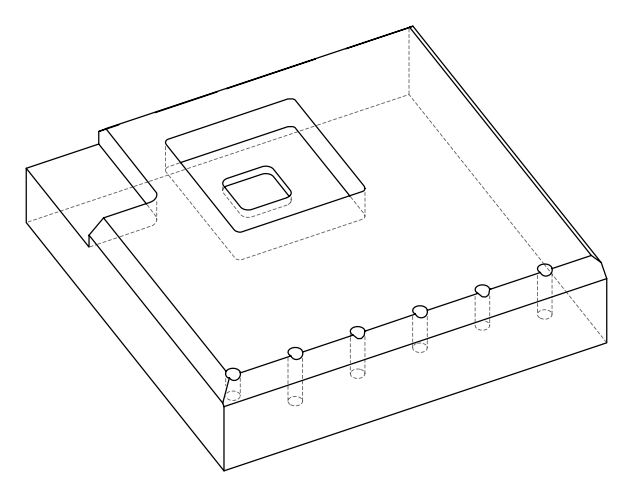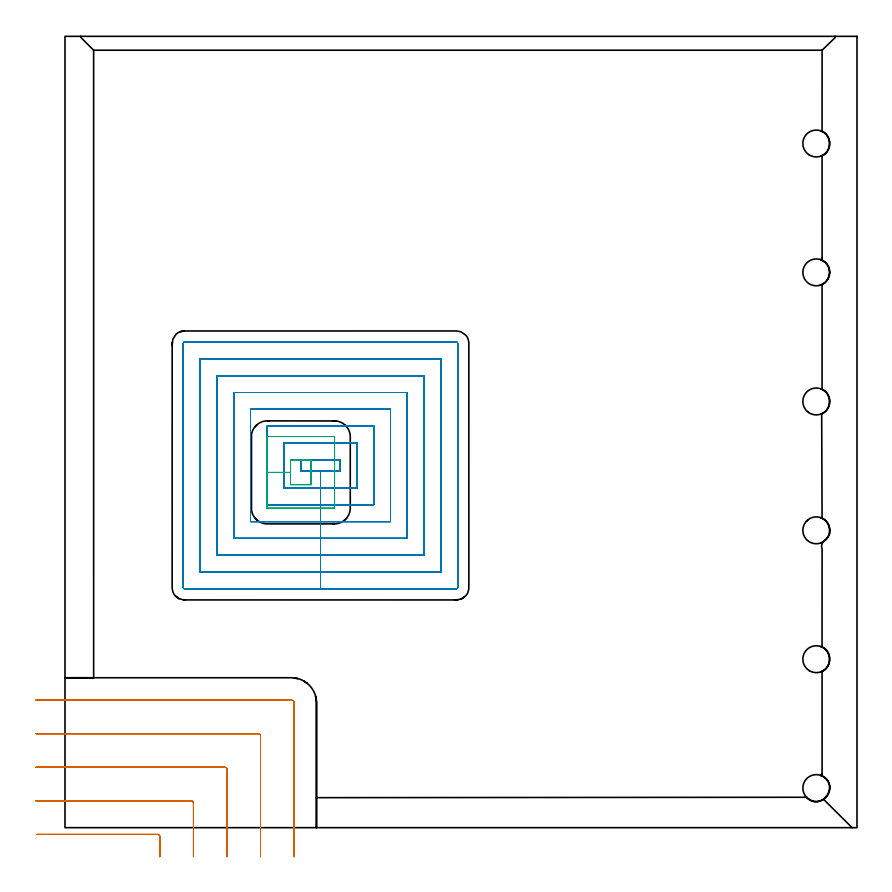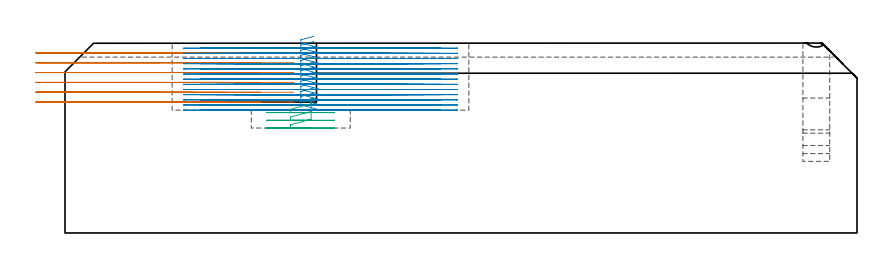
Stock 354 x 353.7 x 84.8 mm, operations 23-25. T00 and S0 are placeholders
(PLAN: 25 operations, 16 tool changes, 114.2 min)
(1 SPOT_DRILL | STEP1POCKET | NXT0321_9005460120000 | 0.03 min | 0 mm3)
(2 SPOT_DRILL_1 | STEP1POCKET_1 | NXT0321_9005460120000 | 0.03 min | 1 mm3)
(3 SPOT_DRILL_2 | STEP1POCKET_2 | NXT0321_9005460120000 | 0.03 min | 1 mm3)
(4 SPOT_DRILL_3 | STEP1POCKET_3 | NXT0321_9005460120000 | 0.03 min | 1 mm3)
(5 SPOT_DRILL_4 | STEP1POCKET_4 | NXT0321_9005460120000 | 0.03 min | 2 mm3)
(6 SPOT_DRILL_5 | STEP1POCKET_5 | NXT0321_9005460120000 | 0.03 min | 1 mm3)
(7 DRILL_BLIND_HOLE_INTO_CENTER | STEP1POCKET | UGT0301_198 | 0.21 min | 2326 mm3)
(8 DRILL_TO_ENLARGE_BLIND_HOLE | STEP1POCKET | UGT0301_373 | 0.21 min | 3234 mm3)
(9 DRILL_BLIND_HOLE_INTO_CENTER_1 | STEP1POCKET_1 | UGT0301_198 | 0.11 min | 1115 mm3)
(10 DRILL_TO_ENLARGE_BLIND_HOLE_1 | STEP1POCKET_1 | UGT0301_373 | 0.11 min | 1648 mm3)
(11 DRILL_BLIND_HOLE_INTO_CENTER_2 | STEP1POCKET_2 | UGT0301_198 | 0.22 min | 2495 mm3)
(12 DRILL_TO_ENLARGE_BLIND_HOLE_2 | STEP1POCKET_2 | UGT0301_373 | 0.22 min | 3459 mm3)
(13 DRILL_BLIND_HOLE_INTO_CENTER_3 | STEP1POCKET_3 | UGT0301_198 | 0.19 min | 2150 mm3)
(14 DRILL_TO_ENLARGE_BLIND_HOLE_3 | STEP1POCKET_3 | UGT0301_373 | 0.19 min | 3003 mm3)
(15 DRILL_BLIND_HOLE_INTO_CENTER_4 | STEP1POCKET_4 | UGT0301_198 | 0.17 min | 1881 mm3)
(16 DRILL_TO_ENLARGE_BLIND_HOLE_4 | STEP1POCKET_4 | UGT0301_373 | 0.17 min | 2653 mm3)
(17 DRILL_BLIND_HOLE_INTO_CENTER_5 | STEP1POCKET_5 | UGT0301_198 | 0.16 min | 1807 mm3)
(18 DRILL_TO_ENLARGE_BLIND_HOLE_5 | STEP1POCKET_5 | UGT0301_373 | 0.16 min | 2556 mm3)
(19 AREA_MILL | FG_CHAMFER_SURFACE | UGT0205_001 | 9.59 min | 22291 mm3)
(20 AREA_MILL_1 | FG_CHAMFER_SURFACE_1 | UGT0205_001 | 11.65 min | 24037 mm3)
(21 AREA_MILL_2 | FG_CHAMFER_SURFACE_2 | UGT0205_001 | 8.13 min | 6490 mm3)
(22 AREA_MILL_3 | FG_CHAMFER_SURFACE_3 | UGT0205_001 | 17.23 min | 41690 mm3)
(23 MILL_CORNER_NOTCH_RECTANGULAR | CORNER_NOTCH_RECTANGULAR | UGT0201_136 | Follow Part, ap 5, ae 75% | 8.29 min | 196188 mm3)
(24 MILL_RECTANGULAR_POCKET | POCKET_RECTANGULAR_STRAIGHT | NXT0201_013 | Follow Part, ap 2.5, ae 75% | 55.67 min | 475863 mm3)
(25 MILL_RECTANGULAR_POCKET_1 | POCKET_RECTANGULAR_STRAIGHT_1 | UGT0201_132 | Follow Part, ap 3.5, ae 75% | 1.37 min | 15899 mm3)
(TOOL NXT0321_9005460120000 | NC Spot Drill, 142deg, 12mm, Carbide, Uncoated | D12 PA142 FL30 Z2)
(TOOL UGT0301_198 | Twist Drill 7.9 mm | D7.9 PA118 FL73 Z2)
(TOOL UGT0301_373 | Twist Drill Flat Bottom 12 mm | D12 PA180 FL101 Z2)
(TOOL UGT0205_001 | Chamfer Mill 20 x 3 x 45 deg. | D20 FL50 Z2)
(TOOL UGT0201_136 | Carbide End Mill 20.0 | D20 FL30 Z4)
(TOOL NXT0201_013 | ENDMILL 10mm | D10 FL30 Z4)
(TOOL UGT0201_132 | Carbide End Mill 14.0 | D14 FL30 Z4)
(OP 23 MILL_CORNER_NOTCH_RECTANGULAR)
G17 G21 G94 G90
T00 M6
G54
G17 G0 G90 X42.4 Y-13. S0 M3
G43 Z94.902 H0
Z80.501
G94 G1 Y-10. F250.
Y-3.994 F500.
G3 X41.406 Y-3. R1.
G1 X-9.539
X-12.539 F250.
G0 Z94.902
X57.4 Y-13.
Z80.501
G1 Y-10.
Y11.005 F500.
G3 X56.405 Y12. R1.
G1 X-10.
X-13. F250.
G0 Z94.902
X72.4 Y-13.
Z80.501
G1 Y-10.
Y26.005 F500.
G3 X71.405 Y27. R1.
G1 X-10.
X-13. F250.
G0 Z94.902
X87.4 Y-13.
Z80.501
G1 Y-10.
Y41.005 F500.
G3 X86.405 Y42. R1.
G1 X-10.
X-13. F250.
G0 Z94.902
X102.4 Y-13.
Z80.501
G1 Y-10.
Y55.8 F500.
G3 X101.2 Y57. R1.2
G1 X-10.
X-13. F250.
G0 Z94.902
X42.4 Y-13.
Z76.101
G1 Y-10.
Y-3.994 F500.
G3 X41.406 Y-3. R1.
G1 X-9.539
X-12.539 F250.
G0 Z94.902
X57.4 Y-13.
Z76.101
G1 Y-10.
Y11.005 F500.
G3 X56.405 Y12. R1.
G1 X-10.
X-13. F250.
G0 Z94.902
X72.4 Y-13.
Z76.101
G1 Y-10.
Y26.005 F500.
G3 X71.405 Y27. R1.
G1 X-10.
X-13. F250.
G0 Z94.902
X87.4 Y-13.
Z76.101
G1 Y-10.
Y41.005 F500.
G3 X86.405 Y42. R1.
G1 X-10.
X-13. F250.
G0 Z94.902
X102.4 Y-13.
Z76.101
G1 Y-10.
Y55.8 F500.
G3 X101.2 Y57. R1.2
G1 X-10.
X-13. F250.
G0 Z94.902
X42.4 Y-13.
Z71.701
G1 Y-10.
Y-3.994 F500.
G3 X41.406 Y-3. R1.
G1 X-9.539
X-12.539 F250.
G0 Z94.902
X57.4 Y-13.
Z71.701
G1 Y-10.
Y11.005 F500.
G3 X56.405 Y12. R1.
G1 X-10.
X-13. F250.
G0 Z94.902
X72.4 Y-13.
Z71.701
G1 Y-10.
Y26.005 F500.
G3 X71.405 Y27. R1.
G1 X-10.
X-13. F250.
G0 Z94.902
X87.4 Y-13.
Z71.701
G1 Y-10.
Y41.005 F500.
G3 X86.405 Y42. R1.
G1 X-10.
X-13. F250.
G0 Z94.902
X102.4 Y-13.
Z71.701
G1 Y-10.
Y55.8 F500.
G3 X101.2 Y57. R1.2
G1 X-10.
X-13. F250.
G0 Z94.902
X42.4 Y-13.
Z67.3
G1 Y-10.
Y-3.994 F500.
G3 X41.406 Y-3. R1.
G1 X-9.539
X-12.539 F250.
G0 Z94.902
X57.4 Y-13.
Z67.3
G1 Y-10.
Y11.005 F500.
G3 X56.405 Y12. R1.
G1 X-10.
X-13. F250.
G0 Z94.902
X72.4 Y-13.
Z67.3
G1 Y-10.
Y26.005 F500.
G3 X71.405 Y27. R1.
G1 X-10.
X-13. F250.
G0 Z94.902
X87.4 Y-13.
Z67.3
G1 Y-10.
Y41.005 F500.
G3 X86.405 Y42. R1.
G1 X-10.
X-13. F250.
G0 Z94.902
X102.4 Y-13.
Z67.3
G1 Y-10.
Y55.8 F500.
G3 X101.2 Y57. R1.2
G1 X-10.
X-13. F250.
G0 Z94.902
X42.4 Y-13.
Z62.9
G1 Y-10.
Y-3.994 F500.
G3 X41.406 Y-3. R1.
G1 X-9.539
X-12.539 F250.
G0 Z94.902
X57.4 Y-13.
Z62.9
G1 Y-10.
Y11.005 F500.
G3 X56.405 Y12. R1.
G1 X-10.
X-13. F250.
G0 Z94.902
X72.4 Y-13.
Z62.9
G1 Y-10.
Y26.005 F500.
G3 X71.405 Y27. R1.
G1 X-10.
X-13. F250.
G0 Z94.902
X87.4 Y-13.
Z62.9
G1 Y-10.
Y41.005 F500.
G3 X86.405 Y42. R1.
G1 X-10.
X-13. F250.
G0 Z94.902
X102.4 Y-13.
Z62.9
G1 Y-10.
Y55.8 F500.
G3 X101.2 Y57. R1.2
G1 X-10.
X-13. F250.
G0 Z94.902
X42.4 Y-13.
Z58.5
G1 Y-10.
Y-3.994 F500.
G3 X41.406 Y-3. R1.
G1 X-9.539
X-12.539 F250.
G0 Z94.902
X57.4 Y-13.
Z58.5
G1 Y-10.
Y11.005 F500.
G3 X56.405 Y12. R1.
G1 X-10.
X-13. F250.
G0 Z94.902
X72.4 Y-13.
Z58.5
G1 Y-10.
Y26.005 F500.
G3 X71.405 Y27. R1.
G1 X-10.
X-13. F250.
G0 Z94.902
X87.4 Y-13.
Z58.5
G1 Y-10.
Y41.005 F500.
G3 X86.405 Y42. R1.
G1 X-10.
X-13. F250.
G0 Z94.902
X102.4 Y-13.
Z58.5
G1 Y-10.
Y55.8 F500.
G3 X101.2 Y57. R1.2
G1 X-10.
X-13. F250.
G0 Z94.902
M5
M2
(OP 24 MILL_RECTANGULAR_POCKET)
G17 G21 G94 G90
T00 M6
G54
G17 G0 G90 X111.209 Y164.5 S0 M3
G43 Z94.902 H0
Z87.901
G94 G1 X105.4 Z86.345 F250.
Y159.3 Z84.952
X114.2 Z82.594
X123. F500.
Y164.5
X105.4
Y159.3
X114.2
Y151.8
X130.5
Y172.
X97.9
Y151.8
X114.2
Y144.3
X138.
Y179.5
X90.4
Y144.3
X114.2
Y136.8
X145.5
Y187.
X82.9
Y136.8
X114.2
Y129.3
X153.
Y194.5
X75.4
Y129.3
X114.2
Y121.8
X160.5
Y202.
X67.9
Y121.8
X114.2
Y114.3
X168.
Y209.5
X60.4
Y114.3
X114.2
Y106.8
X175.
G3 X175.5 Y107.3 R0.5
G1 Y216.5
G3 X175. Y217. R0.5
G1 X53.4
G3 X52.9 Y216.5 R0.5
G1 Y107.3
G3 X53.4 Y106.8 R0.5
G1 X114.2
X115.2
G0 X111.209 Y164.5 Z85.594
G1 X105.4 Z84.037 F250.
Y159.3 Z82.644
X114.2 Z80.286
X123. F500.
Y164.5
X105.4
Y159.3
X114.2
Y151.8
X130.5
Y172.
X97.9
Y151.8
X114.2
Y144.3
X138.
Y179.5
X90.4
Y144.3
X114.2
Y136.8
X145.5
Y187.
X82.9
Y136.8
X114.2
Y129.3
X153.
Y194.5
X75.4
Y129.3
X114.2
Y121.8
X160.5
Y202.
X67.9
Y121.8
X114.2
Y114.3
X168.
Y209.5
X60.4
Y114.3
X114.2
Y106.8
X175.
G3 X175.5 Y107.3 R0.5
G1 Y216.5
G3 X175. Y217. R0.5
G1 X53.4
G3 X52.9 Y216.5 R0.5
G1 Y107.3
G3 X53.4 Y106.8 R0.5
G1 X114.2
X115.2
G0 X111.209 Y164.5 Z83.286
G1 X105.4 Z81.729 F250.
Y159.3 Z80.336
X114.2 Z77.978
X123. F500.
Y164.5
X105.4
Y159.3
X114.2
Y151.8
X130.5
Y172.
X97.9
Y151.8
X114.2
Y144.3
X138.
Y179.5
X90.4
Y144.3
X114.2
Y136.8
X145.5
Y187.
X82.9
Y136.8
X114.2
Y129.3
X153.
Y194.5
X75.4
Y129.3
X114.2
Y121.8
X160.5
Y202.
X67.9
Y121.8
X114.2
Y114.3
X168.
Y209.5
X60.4
Y114.3
X114.2
Y106.8
X175.
G3 X175.5 Y107.3 R0.5
G1 Y216.5
G3 X175. Y217. R0.5
G1 X53.4
G3 X52.9 Y216.5 R0.5
G1 Y107.3
G3 X53.4 Y106.8 R0.5
G1 X114.2
X115.2
G0 X111.209 Y164.5 Z80.978
G1 X105.4 Z79.422 F250.
Y159.3 Z78.028
X114.2 Z75.67
X123. F500.
Y164.5
X105.4
Y159.3
X114.2
Y151.8
X130.5
Y172.
X97.9
Y151.8
X114.2
Y144.3
X138.
Y179.5
X90.4
Y144.3
X114.2
Y136.8
X145.5
Y187.
X82.9
Y136.8
X114.2
Y129.3
X153.
Y194.5
X75.4
Y129.3
X114.2
Y121.8
X160.5
Y202.
X67.9
Y121.8
X114.2
Y114.3
X168.
Y209.5
X60.4
Y114.3
X114.2
Y106.8
X175.
G3 X175.5 Y107.3 R0.5
G1 Y216.5
G3 X175. Y217. R0.5
G1 X53.4
G3 X52.9 Y216.5 R0.5
G1 Y107.3
G3 X53.4 Y106.8 R0.5
G1 X114.2
X115.2
G0 X111.209 Y164.5 Z78.67
G1 X105.4 Z77.114 F250.
Y159.3 Z75.72
X114.2 Z73.362
X123. F500.
Y164.5
X105.4
Y159.3
X114.2
Y151.8
X130.5
Y172.
X97.9
Y151.8
X114.2
Y144.3
X138.
Y179.5
X90.4
Y144.3
X114.2
Y136.8
X145.5
Y187.
X82.9
Y136.8
X114.2
Y129.3
X153.
Y194.5
X75.4
Y129.3
X114.2
Y121.8
X160.5
Y202.
X67.9
Y121.8
X114.2
Y114.3
X168.
Y209.5
X60.4
Y114.3
X114.2
Y106.8
X175.
G3 X175.5 Y107.3 R0.5
G1 Y216.5
G3 X175. Y217. R0.5
G1 X53.4
G3 X52.9 Y216.5 R0.5
G1 Y107.3
G3 X53.4 Y106.8 R0.5
G1 X114.2
X115.2
G0 X111.209 Y164.5 Z76.362
G1 X105.4 Z74.806 F250.
Y159.3 Z73.413
X114.2 Z71.055
X123. F500.
Y164.5
X105.4
Y159.3
X114.2
Y151.8
X130.5
Y172.
X97.9
Y151.8
X114.2
Y144.3
X138.
Y179.5
X90.4
Y144.3
X114.2
Y136.8
X145.5
Y187.
X82.9
Y136.8
X114.2
Y129.3
X153.
Y194.5
X75.4
Y129.3
X114.2
Y121.8
X160.5
Y202.
X67.9
Y121.8
X114.2
Y114.3
X168.
Y209.5
X60.4
Y114.3
X114.2
Y106.8
X175.
G3 X175.5 Y107.3 R0.5
G1 Y216.5
G3 X175. Y217. R0.5
G1 X53.4
G3 X52.9 Y216.5 R0.5
G1 Y107.3
G3 X53.4 Y106.8 R0.5
G1 X114.2
X115.2
G0 X111.209 Y164.5 Z74.055
G1 X105.4 Z72.498 F250.
Y159.3 Z71.105
X114.2 Z68.747
X123. F500.
Y164.5
X105.4
Y159.3
X114.2
Y151.8
X130.5
Y172.
X97.9
Y151.8
X114.2
Y144.3
X138.
Y179.5
X90.4
Y144.3
X114.2
Y136.8
X145.5
Y187.
X82.9
Y136.8
X114.2
Y129.3
X153.
Y194.5
X75.4
Y129.3
X114.2
Y121.8
X160.5
Y202.
X67.9
Y121.8
X114.2
Y114.3
X168.
Y209.5
X60.4
Y114.3
X114.2
Y106.8
X175.
G3 X175.5 Y107.3 R0.5
G1 Y216.5
G3 X175. Y217. R0.5
G1 X53.4
G3 X52.9 Y216.5 R0.5
G1 Y107.3
G3 X53.4 Y106.8 R0.5
G1 X114.2
X115.2
G0 X111.209 Y164.5 Z71.747
G1 X105.4 Z70.19 F250.
Y159.3 Z68.797
X114.2 Z66.439
X123. F500.
Y164.5
X105.4
Y159.3
X114.2
Y151.8
X130.5
Y172.
X97.9
Y151.8
X114.2
Y144.3
X138.
Y179.5
X90.4
Y144.3
X114.2
Y136.8
X145.5
Y187.
X82.9
Y136.8
X114.2
Y129.3
X153.
Y194.5
X75.4
Y129.3
X114.2
Y121.8
X160.5
Y202.
X67.9
Y121.8
X114.2
Y114.3
X168.
Y209.5
X60.4
Y114.3
X114.2
Y106.8
X175.
G3 X175.5 Y107.3 R0.5
G1 Y216.5
G3 X175. Y217. R0.5
G1 X53.4
G3 X52.9 Y216.5 R0.5
G1 Y107.3
G3 X53.4 Y106.8 R0.5
G1 X114.2
X115.2
G0 X111.209 Y164.5 Z69.439
G1 X105.4 Z67.883 F250.
Y159.3 Z66.489
X114.2 Z64.131
X123. F500.
Y164.5
X105.4
Y159.3
X114.2
Y151.8
X130.5
Y172.
X97.9
Y151.8
X114.2
Y144.3
X138.
Y179.5
X90.4
Y144.3
X114.2
Y136.8
X145.5
Y187.
X82.9
Y136.8
X114.2
Y129.3
X153.
Y194.5
X75.4
Y129.3
X114.2
Y121.8
X160.5
Y202.
X67.9
Y121.8
X114.2
Y114.3
X168.
Y209.5
X60.4
Y114.3
X114.2
Y106.8
X175.
G3 X175.5 Y107.3 R0.5
G1 Y216.5
G3 X175. Y217. R0.5
G1 X53.4
G3 X52.9 Y216.5 R0.5
G1 Y107.3
G3 X53.4 Y106.8 R0.5
G1 X114.2
X115.2
G0 X111.209 Y164.5 Z67.131
G1 X105.4 Z65.575 F250.
Y159.3 Z64.181
X114.2 Z61.823
X123. F500.
Y164.5
X105.4
Y159.3
X114.2
Y151.8
X130.5
Y172.
X97.9
Y151.8
X114.2
Y144.3
X138.
Y179.5
X90.4
Y144.3
X114.2
Y136.8
X145.5
Y187.
X82.9
Y136.8
X114.2
Y129.3
X153.
Y194.5
X75.4
Y129.3
X114.2
Y121.8
X160.5
Y202.
X67.9
Y121.8
X114.2
Y114.3
X168.
Y209.5
X60.4
Y114.3
X114.2
Y106.8
X175.
G3 X175.5 Y107.3 R0.5
G1 Y216.5
G3 X175. Y217. R0.5
G1 X53.4
G3 X52.9 Y216.5 R0.5
G1 Y107.3
G3 X53.4 Y106.8 R0.5
G1 X114.2
X115.2
G0 X111.209 Y164.5 Z64.823
G1 X105.4 Z63.267 F250.
Y159.3 Z61.874
X114.2 Z59.516
X123. F500.
Y164.5
X105.4
Y159.3
X114.2
Y151.8
X130.5
Y172.
X97.9
Y151.8
X114.2
Y144.3
X138.
Y179.5
X90.4
Y144.3
X114.2
Y136.8
X145.5
Y187.
X82.9
Y136.8
X114.2
Y129.3
X153.
Y194.5
X75.4
Y129.3
X114.2
Y121.8
X160.5
Y202.
X67.9
Y121.8
X114.2
Y114.3
X168.
Y209.5
X60.4
Y114.3
X114.2
Y106.8
X175.
G3 X175.5 Y107.3 R0.5
G1 Y216.5
G3 X175. Y217. R0.5
G1 X53.4
G3 X52.9 Y216.5 R0.5
G1 Y107.3
G3 X53.4 Y106.8 R0.5
G1 X114.2
X115.2
G0 X111.209 Y164.5 Z62.516
G1 X105.4 Z60.959 F250.
Y159.3 Z59.566
X114.2 Z57.208
X123. F500.
Y164.5
X105.4
Y159.3
X114.2
Y151.8
X130.5
Y172.
X97.9
Y151.8
X114.2
Y144.3
X138.
Y179.5
X90.4
Y144.3
X114.2
Y136.8
X145.5
Y187.
X82.9
Y136.8
X114.2
Y129.3
X153.
Y194.5
X75.4
Y129.3
X114.2
Y121.8
X160.5
Y202.
X67.9
Y121.8
X114.2
Y114.3
X168.
Y209.5
X60.4
Y114.3
X114.2
Y106.8
X175.
G3 X175.5 Y107.3 R0.5
G1 Y216.5
G3 X175. Y217. R0.5
G1 X53.4
G3 X52.9 Y216.5 R0.5
G1 Y107.3
G3 X53.4 Y106.8 R0.5
G1 X114.2
X115.2
G0 X111.209 Y164.5 Z60.208
G1 X105.4 Z58.651 F250.
Y159.3 Z57.258
X114.2 Z54.9
X123. F500.
Y164.5
X105.4
Y159.3
X114.2
Y151.8
X130.5
Y172.
X97.9
Y151.8
X114.2
Y144.3
X138.
Y179.5
X90.4
Y144.3
X114.2
Y136.8
X145.5
Y187.
X82.9
Y136.8
X114.2
Y129.3
X153.
Y194.5
X75.4
Y129.3
X114.2
Y121.8
X160.5
Y202.
X67.9
Y121.8
X114.2
Y114.3
X168.
Y209.5
X60.4
Y114.3
X114.2
Y106.8
X175.
G3 X175.5 Y107.3 R0.5
G1 Y216.5
G3 X175. Y217. R0.5
G1 X53.4
G3 X52.9 Y216.5 R0.5
G1 Y107.3
G3 X53.4 Y106.8 R0.5
G1 X114.2
X115.2
G0 Z94.902
M5
M2
(OP 25 MILL_RECTANGULAR_POCKET_1)
G17 G21 G94 G90
T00 M6
G54
G17 G0 G90 X110. Y154.911 S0 M3
G43 Z94.902 H0
Z60.264
G94 G1 Y164.3 Z57.748 F250.
X100.8 Z55.283
Y158.8 Z53.809
Y153.3 F500.
X110.
Y164.3
X100.8
Y158.8
X90.3
Y142.9
X90.305 Y142.845
X90.345 Y142.805
X90.4 Y142.8
X120.4
X120.455 Y142.805
X120.495 Y142.845
X120.5 Y142.9
Y174.7
X120.495 Y174.755
X120.455 Y174.795
X120.4 Y174.8
X90.4
X90.345 Y174.795
X90.305 Y174.755
X90.3 Y174.7
Y158.8
Y157.8
G0 X110. Y154.911 Z56.809
G1 Y164.3 Z54.294 F250.
X100.8 Z51.828
Y158.8 Z50.355
Y153.3 F500.
X110.
Y164.3
X100.8
Y158.8
X90.3
Y142.9
X90.305 Y142.845
X90.345 Y142.805
X90.4 Y142.8
X120.4
X120.455 Y142.805
X120.495 Y142.845
X120.5 Y142.9
Y174.7
X120.495 Y174.755
X120.455 Y174.795
X120.4 Y174.8
X90.4
X90.345 Y174.795
X90.305 Y174.755
X90.3 Y174.7
Y158.8
Y157.8
G0 X110. Y154.911 Z53.355
G1 Y164.3 Z50.839 F250.
X100.8 Z48.374
Y158.8 Z46.9
Y153.3 F500.
X110.
Y164.3
X100.8
Y158.8
X90.3
Y142.9
X90.305 Y142.845
X90.345 Y142.805
X90.4 Y142.8
X120.4
X120.455 Y142.805
X120.495 Y142.845
X120.5 Y142.9
Y174.7
X120.495 Y174.755
X120.455 Y174.795
X120.4 Y174.8
X90.4
X90.345 Y174.795
X90.305 Y174.755
X90.3 Y174.7
Y158.8
Y157.8
G0 Z94.902
M5
M2
